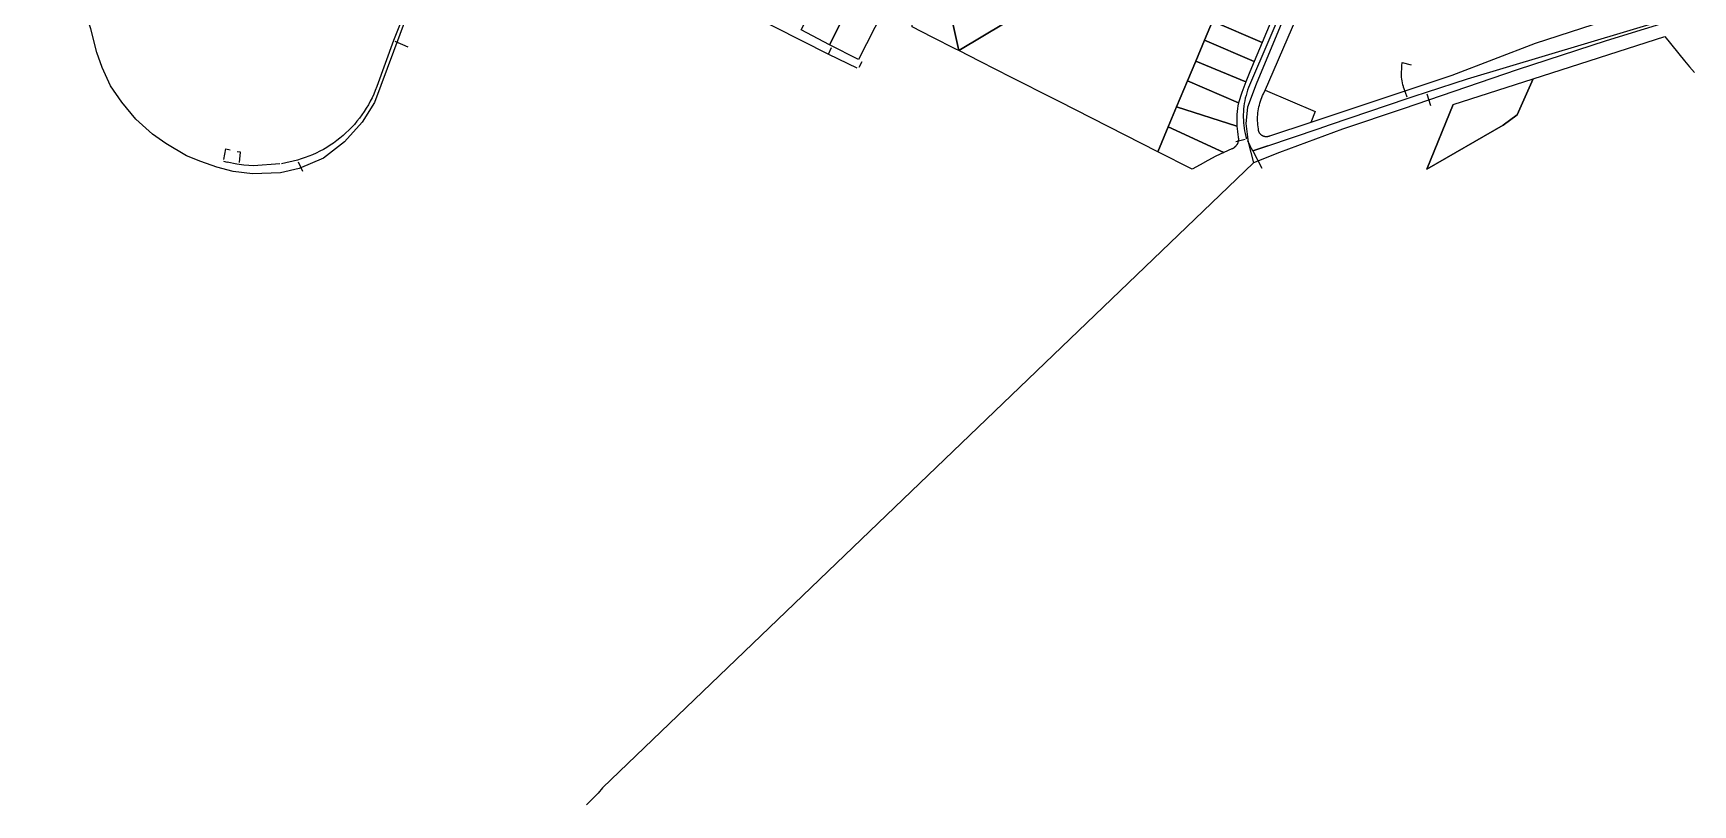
# Model space of a CAD drawing. Extents: x 1876309 to 1899261, y 443723 to 466661.
# Drawn here: x 1879411 to 1884044, y 450180 to 452332 of the extents above; entities that cross this region are included whole.
import ezdxf

# ---------------------------------------------------------------- set-up
doc = ezdxf.new("R2010")
doc.units = 0
doc.header["$MEASUREMENT"] = 0
for name, color, linetype in [('Parcels', 31, 'Continuous'), ('Roads', 7, 'Continuous'), ('Waterlines', 5, 'Continuous')]:
    doc.layers.add(name, color=color, linetype=linetype)

msp = doc.modelspace()

# ---------------------------------------------------------------- linework, layer by layer
at = {"layer": 'Parcels'}
for p, q in [((1883598.2, 452204.6), (1883966.2, 452322.8)), ((1883966.2, 452322.8), (1884020.5, 452255.2)), ((1884020.5, 452255.2), (1884034.3, 452238.5)), ((1884034.3, 452238.5), (1884048.6, 452222.3)), ((1883553.5, 452104.5), (1883598.2, 452204.6)), ((1883375, 452132.9), (1883301.8, 451953.2)), ((1883514.6, 452075.6), (1883553.5, 452104.5)), ((1883301.8, 451953.2), (1883514.6, 452075.6))]:
    msp.add_line(p, q, dxfattribs=at)
for points in [[(1883108.5, 452772.1), (1882847.6, 452167.9), (1882847.6, 452167.9)], [(1882702.8, 452366), (1882680.6, 452312.6), (1882656.2, 452254.1), (1882633.1, 452198.7), (1882602.9, 452126.2), (1882579.7, 452070.5), (1882550.8, 452001.1), (1882274.9, 452141.3), (1882260.1, 452148.8), (1882141.9, 452208.9), (1882141.9, 452208.9), (1882054.4, 452253.3), (1881995.2, 452283.4), (1882124.3, 452361.4)], [(1883862.2, 452387.3), (1883603.5, 452303.1), (1883371.3, 452214.2), (1882977.2, 452082.6)]]:
    msp.add_lwpolyline(points, dxfattribs=at)
for points in [[(1881929.6, 452576.8), (1881942.1, 452580.4), (1881954.5, 452584.4), (1881966.7, 452588.8), (1881978.8, 452593.6), (1881990.7, 452598.8), (1882002.4, 452604.4), (1882124.3, 452361.4), (1881995.2, 452283.4), (1881929.6, 452576.8)], [(1881920.8, 452321.2), (1881864.3, 452349.9), (1881852.7, 452564.7), (1881865.6, 452565.6), (1881878.6, 452567), (1881891.4, 452568.8), (1881904.2, 452571), (1881917, 452573.7), (1881929.6, 452576.8), (1881995.2, 452283.4), (1881986.4, 452287.9), (1881920.8, 452321.2)], [(1881700.8, 452433), (1881634, 452299.7), (1881633.7, 452299.9), (1881555.1, 452341.1), (1881621.4, 452473.4), (1881651.2, 452458.2), (1881700.8, 452433)], [(1881634, 452299.7), (1881700.8, 452433), (1881750.5, 452407.8), (1881782.7, 452391.4), (1881714.8, 452258.2), (1881634, 452299.7)], [(1882841.7, 452306.1), (1882702.8, 452366), (1882726.6, 452423.1), (1882866, 452364), (1882841.7, 452306.1)], [(1882680.6, 452312.6), (1882702.8, 452366), (1882841.7, 452306.1), (1882819.4, 452253), (1882680.6, 452312.6)], [(1882680.6, 452312.6), (1882819.4, 452253), (1882807.1, 452224.6), (1882795.7, 452195.9), (1882656.2, 452254.1), (1882680.6, 452312.6)], [(1882775.6, 452137.6), (1882633.1, 452198.7), (1882656.2, 452254.1), (1882795.7, 452195.9), (1882785.2, 452166.9), (1882775.6, 452137.6)], [(1882602.9, 452126.2), (1882633.1, 452198.7), (1882775.6, 452137.6), (1882774.1, 452129.7), (1882772.9, 452121.6), (1882771.9, 452113.6), (1882771.2, 452105.5), (1882770.7, 452097.4), (1882770.6, 452089.3), (1882770.6, 452081.2), (1882771, 452073.1), (1882602.9, 452126.2)], [(1882977.2, 452082.6), (1882862.4, 452044.9), (1882861.7, 452044.6), (1882860.9, 452044.4), (1882860.2, 452044.1), (1882859.4, 452043.9), (1882858.7, 452043.7), (1882857.9, 452043.5), (1882857.2, 452043.4), (1882856.4, 452043.3), (1882855.6, 452043.2), (1882854.8, 452043.1), (1882854.1, 452043.1), (1882853.3, 452043.1), (1882852.5, 452043.1), (1882851.7, 452043.1), (1882851, 452043.2), (1882850.2, 452043.3), (1882849.4, 452043.4), (1882848.7, 452043.6), (1882847.9, 452043.8), (1882847.1, 452044), (1882846.4, 452044.2), (1882845.7, 452044.5), (1882844.9, 452044.7), (1882844.2, 452045), (1882843.5, 452045.4), (1882842.8, 452045.7), (1882842.1, 452046.1), (1882841.5, 452046.5), (1882840.8, 452046.9), (1882840.2, 452047.4), (1882839.6, 452047.9), (1882839, 452048.4), (1882838.4, 452048.9), (1882837.8, 452049.4), (1882837.3, 452050), (1882836.7, 452050.5), (1882836.2, 452051.1), (1882835.7, 452051.7), (1882835.3, 452052.4), (1882834.8, 452053), (1882834.4, 452053.6), (1882834, 452054.3), (1882833.6, 452055), (1882833.3, 452055.7), (1882833, 452056.4), (1882832.7, 452057.1), (1882832.4, 452057.8), (1882832.1, 452058.6), (1882831.9, 452059.3), (1882831.7, 452060.1), (1882831.5, 452060.8), (1882831.4, 452061.6), (1882831.3, 452062.4), (1882831.2, 452063.2), (1882831.1, 452063.9), (1882831.1, 452064.7), (1882831.1, 452065.5), (1882830.3, 452071), (1882829.6, 452076.5), (1882829.2, 452082), (1882829, 452087.6), (1882828.9, 452093.1), (1882829.1, 452098.7), (1882829.4, 452104.2), (1882829.9, 452109.8), (1882830.6, 452115.3), (1882831.5, 452120.8), (1882832.6, 452126.2), (1882833.8, 452131.6), (1882835.3, 452137), (1882836.9, 452142.3), (1882838.7, 452147.6), (1882840.7, 452152.7), (1882842.8, 452157.9), (1882845.1, 452162.9), (1882847.6, 452167.9), (1882850.3, 452172.7), (1882850.4, 452173), (1882989.3, 452113.6), (1882977.2, 452082.6)], [(1883375, 452132.9), (1883598.2, 452204.6), (1883553.5, 452104.5), (1883514.6, 452075.6), (1883301.8, 451953.2), (1883375, 452132.9)], [(1882771, 452073.1), (1882771.6, 452065.3), (1882772.4, 452057.5), (1882773.5, 452049.8), (1882774.8, 452042.2), (1882775, 452041.1), (1882775.1, 452040.1), (1882775.2, 452039), (1882775.3, 452038), (1882775.3, 452037), (1882775.3, 452035.9), (1882775.3, 452034.9), (1882775.2, 452033.8), (1882775.1, 452032.8), (1882774.9, 452031.8), (1882774.7, 452030.7), (1882774.5, 452029.7), (1882774.2, 452028.7), (1882774, 452027.7), (1882773.6, 452026.7), (1882773.3, 452025.7), (1882772.9, 452024.8), (1882772.4, 452023.8), (1882772, 452022.9), (1882771.5, 452021.9), (1882771, 452021), (1882770.4, 452020.2), (1882769.8, 452019.3), (1882769.2, 452018.5), (1882768.5, 452017.6), (1882767.9, 452016.8), (1882767.2, 452016.1), (1882766.4, 452015.3), (1882765.7, 452014.6), (1882764.9, 452013.9), (1882764.1, 452013.2), (1882763.3, 452012.6), (1882762.4, 452012), (1882761.6, 452011.4), (1882760.7, 452010.8), (1882759.8, 452010.3), (1882758.8, 452009.8), (1882757.9, 452009.4), (1882756.9, 452009), (1882734.8, 451999.3), (1882579.7, 452070.5), (1882602.9, 452126.2), (1882771, 452073.1)], [(1882734.8, 451999.3), (1882712.3, 451988.6), (1882690, 451977.2), (1882668.2, 451965.1), (1882646.7, 451952.3), (1882550.8, 452001.1), (1882579.7, 452070.5), (1882734.8, 451999.3)]]:
    msp.add_lwpolyline(points, close=True, dxfattribs=at)
at = {"layer": 'Roads'}
for points in [[(1881024.8, 452807.6), (1880970.6, 452789), (1880901.3, 452783.9), (1880832.7, 452788.2), (1880777, 452783.9), (1880729.8, 452772.1), (1880690.2, 452755), (1880630.1, 452716.4), (1880575.2, 452656.5), (1880519.8, 452558.8), (1880363.3, 452138.7), (1880329, 452084), (1880279.7, 452029.4), (1880220.7, 451983.3), (1880153.2, 451954.4), (1880100.7, 451942.6)], [(1883073.6, 452786.6), (1882825.3, 452189.7), (1882800.9, 452125.3), (1882795.7, 452080), (1882802.7, 452027.8), (1882817.9, 451970.4)], [(1880100.7, 451942.6), (1880022.8, 451939.6), (1879968.5, 451946.1), (1879923.4, 451958.5), (1879878.9, 451974.2), (1879839, 451989.9), (1879780.8, 452024.6), (1879743.5, 452050.8), (1879697.3, 452092.6), (1879657.9, 452139.7), (1879626.5, 452185.5), (1879603.6, 452236.5), (1879587.9, 452278.4), (1879571.5, 452344.4), (1879555.6, 452392.6), (1879535.5, 452437.3), (1879510.7, 452479.8), (1879480, 452523), (1879455.1, 452549.8), (1879410.6, 452589.7)], [(1884014, 452375.5), (1883801.8, 452311), (1883553.9, 452229.7), (1883235.4, 452121.3)], [(1883235.4, 452121.3), (1883065.9, 452064.4), (1882890.1, 451998.8), (1882817.9, 451970.4)], [(1882817.9, 451970.4), (1881000.1, 450226.7), (1880988, 450212.4), (1880955.3, 450179.7)]]:
    msp.add_lwpolyline(points, dxfattribs=at)
at = {"layer": 'Waterlines', "color": 5}
for points in [[(1880707.1, 452782.3), (1880696.9, 452777.9), (1880686.8, 452773.1), (1880676.9, 452768), (1880667.1, 452762.6), (1880657.6, 452756.8), (1880648.3, 452750.8), (1880639.1, 452744.4), (1880630.2, 452737.7), (1880621.5, 452730.8), (1880613.1, 452723.5), (1880604.9, 452716), (1880597, 452708.1), (1880589.3, 452700.1), (1880581.9, 452691.7), (1880574.8, 452683.2), (1880568, 452674.3), (1880561.5, 452665.3), (1880555.3, 452656.1), (1880549.4, 452646.6), (1880416.4, 452311.6)], [(1882973.7, 452577.3), (1882806.7, 452187.3), (1882803.8, 452180.2), (1882801.1, 452173), (1882798.7, 452165.7), (1882796.6, 452158.3), (1882794.7, 452150.9), (1882793.1, 452143.4), (1882791.7, 452135.8), (1882790.6, 452128.2), (1882789.8, 452120.5), (1882789.3, 452112.9), (1882789, 452105.2), (1882788.9, 452097.5), (1882789.2, 452089.8), (1882789.7, 452082.1), (1882790.5, 452074.5), (1882791.5, 452066.9), (1882792.8, 452059.3), (1882794.4, 452051.8), (1882796.3, 452044.3), (1882798.3, 452036.9)], [(1881223.8, 452452.9), (1881242.8, 452451.7), (1881249.7, 452451.1), (1881256.6, 452450.3), (1881263.5, 452449.3), (1881270.4, 452448.1), (1881277.2, 452446.6), (1881283.9, 452444.9), (1881290.6, 452443), (1881297.3, 452440.8), (1881303.8, 452438.5), (1881310.3, 452435.9), (1881316.7, 452433.1), (1881322.9, 452430.1), (1881329.1, 452426.8), (1881630.8, 452273.2), (1881639.3, 452292.4)], [(1883415, 452204.9), (1884077.1, 452402.9)], [(1880416.4, 452311.6), (1880369.7, 452183), (1880365.7, 452172.5), (1880361.4, 452162.2), (1880356.7, 452152.1), (1880351.6, 452142.1), (1880346.3, 452132.3), (1880340.6, 452122.7), (1880334.5, 452113.2), (1880328.2, 452104), (1880321.5, 452095), (1880314.6, 452086.3), (1880307.3, 452077.8), (1880299.8, 452069.5), (1880292, 452061.5), (1880283.9, 452053.8), (1880275.6, 452046.3), (1880267, 452039.1), (1880258.2, 452032.3), (1880249.1, 452025.7), (1880239.9, 452019.4), (1880230.4, 452013.5), (1880220.7, 452007.9), (1880210.9, 452002.6), (1880200.9, 451997.6), (1880190.7, 451993), (1880180.3, 451988.8), (1880169.8, 451984.9), (1880159.2, 451981.3), (1880148.5, 451978.1)], [(1880419.8, 452310.1), (1880456.9, 452293.7)], [(1881630.8, 452273.2), (1881710.5, 452235)], [(1881717, 452237.4), (1881724.7, 452253)], [(1883236.6, 452180.8), (1883236, 452182.9), (1883234.6, 452188.1), (1883233.5, 452193.4), (1883232.5, 452198.8), (1883231.6, 452204.1), (1883231, 452209.5), (1883230.5, 452214.9), (1883230.7, 452223.7), (1883231.2, 452232.5), (1883231.8, 452241.3), (1883232.8, 452250.1)], [(1883232.8, 452250.1), (1883257.4, 452243.5)], [(1883236.6, 452180.8), (1883245.4, 452154.8)], [(1883300.2, 452167.4), (1883415, 452204.9)], [(1882998, 452065.2), (1883032.8, 452077.2), (1883246.9, 452150.1)], [(1883246.9, 452150.1), (1883265.9, 452156.3)], [(1883265.9, 452156.3), (1883300.2, 452167.4)], [(1883301.7, 452162.7), (1883312, 452129.9)], [(1882768.1, 452030.2), (1882794.3, 452036)], [(1882800.5, 452032.6), (1882807.6, 452018.3)], [(1882857.6, 452017.4), (1882998, 452065.2)], [(1879942.5, 451979.5), (1879948.5, 452009.3), (1879960.5, 452006.6)], [(1879986.5, 451971), (1879989.8, 451999.9), (1879980.5, 452001.3)], [(1882816, 452004.3), (1882807.6, 452018.3)], [(1882816, 452004.3), (1882857.6, 452017.4)], [(1882857.6, 452017.4), (1882816, 452004.3)], [(1882816, 452004.3), (1882840.4, 451955.5)], [(1879941.5, 451974.7), (1879952.5, 451972)], [(1879985.9, 451966), (1879979.5, 451967), (1879952.5, 451972)], [(1880025.5, 451961.9), (1880012.3, 451962.9), (1879999.1, 451964.3), (1879985.9, 451966)], [(1880098.9, 451967.3), (1880025.5, 451961.9)], [(1880148.5, 451978.1), (1880103.7, 451967.7)], [(1880150.5, 451973.6), (1880162.2, 451947.2)]]:
    msp.add_lwpolyline(points, dxfattribs=at)

doc.saveas('drawing.dxf')
